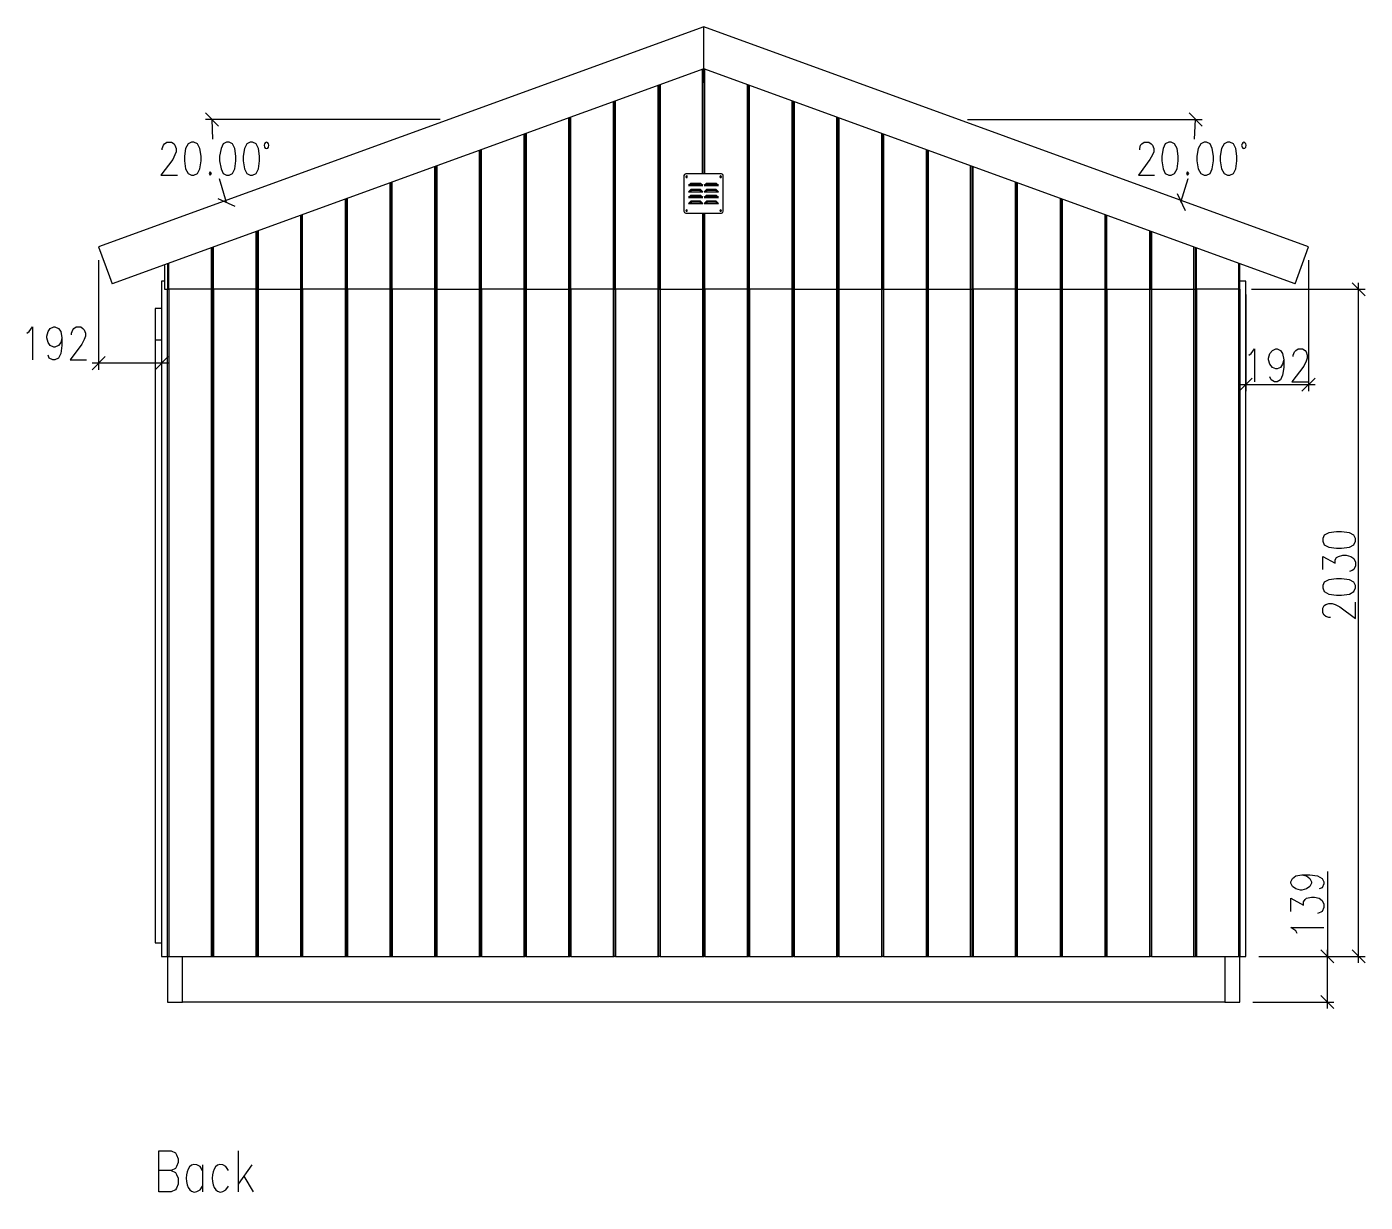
# Model space of a CAD drawing. Header units: millimetres. Extents: x -32864 to 44414, y -51818 to 3927.
# Drawn here: x -5264 to -1164, y -4311 to -711 of the extents above; entities that cross this region are included whole.
import ezdxf

# ---------------------------------------------------------------- set-up
doc = ezdxf.new("R2010")
doc.units = ezdxf.units.MM
doc.header["$MEASUREMENT"] = 0
doc.layers.get('0').update_dxf_attribs({"true_color": 0xffffff})

msp = doc.modelspace()

# ---------------------------------------------------------------- linework, layer by layer
for p, q in [((-4725.8, -4214), (-4733.3, -4202.1)), ((-4646.4, -4214), (-4653.9, -4202.1)), ((-4733.3, -4273.9), (-4725.8, -4262)), ((-4653.9, -4273.9), (-4646.4, -4262))]:
    msp.add_line(p, q)
for points in [[(-3190.4, -711.3), (-5043.9, -1385.8), (-5011, -1476.4)], [(-1378.8, -1498.9), (-1337.6, -1385.8), (-3190.4, -711.3)], [(-3190.4, -882.8), (-3190.4, -711.3), (-3190.4, -711.3)], [(-1337.6, -1385.8), (-3190.4, -711.3), (-3190.4, -711.3)], [(-1378.8, -1498.9), (-3190.4, -840.1), (-5002.8, -1498.9)], [(-3194.2, -1162), (-3194.2, -841.6), (-3194.2, -841.6)], [(-3190.4, -840.1), (-3190.4, -1162), (-3190.4, -1162)], [(-3186.7, -1162), (-3186.7, -841.6), (-3186.7, -841.6)], [(-3330.4, -891.7), (-3330.4, -3558.3), (-3330.4, -3558.3)], [(-3323.7, -888.7), (-3323.7, -3558.3), (-3327.4, -3558.3)], [(-3327.4, -889.5), (-3327.4, -1515.3), (-3323.7, -1515.3)], [(-3057.2, -888.7), (-3057.2, -3558.3), (-3057.2, -3558.3)], [(-3053.4, -889.5), (-3053.4, -1515.3), (-3049.7, -1515.3)], [(-2920.2, -1515.3), (-3049.7, -1515.3), (-3049.7, -891.7)], [(-3467.4, -941.1), (-3467.4, -3558.3), (-3467.4, -3558.3)], [(-3464.4, -939.7), (-3464.4, -1515.3), (-3460.7, -1515.3)], [(-3330.4, -1515.3), (-3460.7, -1515.3), (-3460.7, -938.9)], [(-2920.2, -938.9), (-2920.2, -3558.3), (-2920.2, -3558.3)], [(-2916.4, -939.7), (-2916.4, -1515.3), (-2913.4, -1515.3)], [(-2913.4, -941.1), (-2913.4, -3558.3), (-2913.4, -3558.3)], [(-4677.1, -1015.3), (-4716.8, -974.8), (-4716.8, -974.8)], [(-1663.3, -1015.3), (-1703.7, -974.8), (-1703.7, -974.8)], [(-3998.1, -995), (-4716.8, -995), (-4716.8, -995)], [(-4697.3, -995), (-4695.1, -1055.7), (-4695.1, -1055.7)], [(-3604.4, -991.3), (-3604.4, -3558.3), (-3604.4, -3558.3)], [(-3600.6, -989.1), (-3600.6, -1515.3), (-3597.6, -1515.3)], [(-3467.4, -1515.3), (-3597.6, -1515.3), (-3597.6, -988.3)], [(-2783.2, -988.3), (-2783.2, -3558.3), (-2783.2, -3558.3)], [(-2779.4, -989.1), (-2779.4, -1515.3), (-2776.4, -1515.3)], [(-2776.4, -991.3), (-2776.4, -3558.3), (-2776.4, -3558.3)], [(-2382.7, -995), (-1663.3, -995), (-1663.3, -995)], [(-1686.5, -1055.7), (-1683.5, -995), (-1683.5, -995)], [(-4849.3, -1088.6), (-4849.3, -1084.1), (-4845.6, -1074.4), (-4841.8, -1069.9), (-4835.1, -1064.7), (-4820.9, -1064.7), (-4812.6, -1069.9), (-4810.4, -1074.4), (-4805.9, -1084.1), (-4805.9, -1093.9), (-4810.4, -1103.6), (-4817.1, -1117.8), (-4853.1, -1165.7), (-4802.1, -1165.7)], [(-3741.4, -1040.7), (-3741.4, -3558.3), (-3741.4, -3558.3)], [(-3737.6, -1039.2), (-3737.6, -1515.3), (-3733.9, -1515.3)], [(-3733.9, -1038.5), (-3733.9, -3558.3), (-3733.9, -3558.3)], [(-2646.2, -1038.5), (-2646.2, -3558.3), (-2646.2, -3558.3)], [(-2643.2, -1039.2), (-2643.2, -1515.3), (-2639.4, -1515.3)], [(-2639.4, -1040.7), (-2639.4, -3558.3), (-2639.4, -3558.3)], [(-1854.9, -1088.6), (-1854.9, -1084.1), (-1851.9, -1074.4), (-1848.2, -1069.9), (-1840.7, -1064.7), (-1826.5, -1064.7), (-1819.7, -1069.9), (-1816, -1074.4), (-1811.5, -1084.1), (-1811.5, -1093.9), (-1816, -1103.6), (-1823.5, -1117.8), (-1858.6, -1165.7), (-1809.2, -1165.7)], [(-3878.4, -1090.9), (-3878.4, -3558.3), (-3878.4, -3558.3)], [(-3874.6, -1088.6), (-3874.6, -1515.3), (-3870.9, -1515.3)], [(-3741.4, -1515.3), (-3870.9, -1515.3), (-3870.9, -1087.9)], [(-2509.2, -1087.9), (-2509.2, -3558.3), (-2509.2, -3558.3)], [(-2506.2, -1515.3), (-2506.2, -1088.6), (-2506.2, -1515.3), (-2502.4, -1515.3)], [(-2502.4, -1090.9), (-2502.4, -3558.3), (-2502.4, -3558.3)], [(-4014.6, -1141), (-4014.6, -3558.3), (-4014.6, -3558.3)], [(-4011.6, -1138.8), (-4011.6, -1515.3), (-4007.9, -1515.3)], [(-4007.9, -1138), (-4007.9, -3558.3), (-4007.9, -3558.3)], [(-2373.7, -1138), (-2373.7, -3558.3), (-2373.7, -3558.3)], [(-2369.2, -1138.8), (-2369.2, -1515.3), (-2365.4, -1515.3)], [(-2235.9, -1515.3), (-2365.4, -1515.3), (-2365.4, -1141)], [(-4674.9, -1176.2), (-4653.2, -1248.1), (-4653.2, -1248.1)], [(-4148.6, -1188.9), (-4148.6, -1515.3), (-4144.9, -1515.3)], [(-4014.6, -1515.3), (-4144.9, -1515.3), (-4144.9, -1187.4)], [(-3251, -1167.2), (-3251, -1276.5), (-3248.8, -1280.3), (-3245.1, -1282.5), (-3135.8, -1282.5), (-3132, -1280.3), (-3130.5, -1276.5), (-3130.5, -1167.2), (-3132, -1163.5), (-3135.8, -1162)], [(-3245.1, -1162), (-3248.8, -1163.5), (-3251, -1167.2)], [(-2235.9, -1187.4), (-2235.9, -3558.3), (-2235.9, -3558.3)], [(-2232.2, -1188.9), (-2232.2, -1515.3), (-2229.9, -1515.3)], [(-1728.4, -1248.1), (-1706.7, -1176.2), (-1706.7, -1176.2)], [(-4151.6, -1190.4), (-4151.6, -3558.3), (-4151.6, -3558.3)], [(-3227.1, -1191.2), (-3230.1, -1191.2), (-3236.8, -1197.9), (-3231.6, -1197.9)], [(-3227.1, -1209.9), (-3230.1, -1209.9), (-3236.8, -1216.6), (-3231.6, -1216.6)], [(-3227.1, -1227.9), (-3230.1, -1227.9), (-3236.8, -1234.6), (-3231.6, -1234.6)], [(-3227.8, -1195.7), (-3231.6, -1197.9), (-3231.6, -1197.9)], [(-3231.6, -1197.9), (-3197.1, -1197.9), (-3197.1, -1197.9)], [(-3227.8, -1212.9), (-3231.6, -1216.6), (-3231.6, -1216.6)], [(-3231.6, -1216.6), (-3197.1, -1216.6), (-3197.1, -1216.6)], [(-3227.8, -1195.7), (-3227.1, -1193.4), (-3226.3, -1193.4), (-3224.8, -1192.7), (-3224.8, -1191.2), (-3227.1, -1191.2)], [(-3202.4, -1195.7), (-3227.8, -1195.7), (-3227.8, -1195.7)], [(-3227.8, -1212.9), (-3227.1, -1211.4), (-3226.3, -1211.4), (-3224.8, -1210.6), (-3224.8, -1209.9), (-3227.1, -1209.9)], [(-3202.4, -1212.9), (-3227.8, -1212.9), (-3227.8, -1212.9)], [(-3227.8, -1230.9), (-3227.1, -1230.1), (-3226.3, -1230.1), (-3224.8, -1228.6), (-3224.8, -1227.9), (-3227.1, -1227.9)], [(-3202.4, -1191.2), (-3227.1, -1191.2), (-3227.1, -1191.2)], [(-3202.4, -1209.9), (-3227.1, -1209.9), (-3227.1, -1209.9)], [(-3202.4, -1227.9), (-3227.1, -1227.9), (-3227.1, -1227.9)], [(-3202.4, -1195.7), (-3203.1, -1193.4), (-3203.9, -1193.4), (-3203.9, -1191.2), (-3202.4, -1191.2)], [(-3202.4, -1212.9), (-3203.1, -1211.4), (-3203.9, -1211.4), (-3203.9, -1209.9), (-3202.4, -1209.9)], [(-3202.4, -1230.9), (-3203.1, -1230.1), (-3203.9, -1230.1), (-3203.9, -1227.9), (-3202.4, -1227.9)], [(-3200.1, -1191.2), (-3202.4, -1191.2), (-3202.4, -1191.2)], [(-3200.1, -1196.4), (-3202.4, -1195.7), (-3202.4, -1195.7)], [(-3200.1, -1209.9), (-3202.4, -1209.9), (-3202.4, -1209.9)], [(-3200.1, -1214.4), (-3202.4, -1212.9), (-3202.4, -1212.9)], [(-3200.1, -1227.9), (-3202.4, -1227.9), (-3202.4, -1227.9)], [(-3197.1, -1197.9), (-3192.7, -1197.9), (-3200.1, -1191.2)], [(-3197.1, -1197.9), (-3200.1, -1196.4), (-3200.1, -1196.4)], [(-3197.1, -1216.6), (-3192.7, -1216.6), (-3200.1, -1209.9)], [(-3197.1, -1216.6), (-3200.1, -1214.4), (-3200.1, -1214.4)], [(-3197.1, -1234.6), (-3192.7, -1234.6), (-3200.1, -1227.9)], [(-3179.2, -1191.2), (-3181.4, -1191.2), (-3188.9, -1197.9), (-3183.7, -1197.9)], [(-3179.2, -1209.9), (-3181.4, -1209.9), (-3188.9, -1216.6), (-3183.7, -1216.6)], [(-3179.2, -1227.9), (-3181.4, -1227.9), (-3188.9, -1234.6), (-3183.7, -1234.6)], [(-3179.9, -1195.7), (-3183.7, -1197.9), (-3183.7, -1197.9)], [(-3183.7, -1197.9), (-3149.2, -1197.9), (-3149.2, -1197.9)], [(-3179.9, -1212.9), (-3183.7, -1216.6), (-3183.7, -1216.6)], [(-3183.7, -1216.6), (-3149.2, -1216.6), (-3149.2, -1216.6)], [(-3179.9, -1195.7), (-3178.4, -1193.4), (-3176.9, -1193.4), (-3176.9, -1191.2), (-3179.2, -1191.2)], [(-3153, -1195.7), (-3179.9, -1195.7), (-3179.9, -1195.7)], [(-3179.9, -1212.9), (-3178.4, -1211.4), (-3176.9, -1211.4), (-3176.9, -1209.9), (-3179.2, -1209.9)], [(-3153, -1212.9), (-3179.9, -1212.9), (-3179.9, -1212.9)], [(-3179.9, -1230.9), (-3178.4, -1230.1), (-3176.9, -1230.1), (-3176.9, -1227.9), (-3179.2, -1227.9)], [(-3154.5, -1191.2), (-3179.2, -1191.2), (-3179.2, -1191.2)], [(-3154.5, -1209.9), (-3179.2, -1209.9), (-3179.2, -1209.9)], [(-3154.5, -1227.9), (-3179.2, -1227.9), (-3179.2, -1227.9)], [(-3153, -1195.7), (-3155.2, -1193.4), (-3156, -1192.7), (-3156, -1191.2), (-3154.5, -1191.2)], [(-3153, -1212.9), (-3155.2, -1211.4), (-3156, -1210.6), (-3156, -1209.9), (-3154.5, -1209.9)], [(-3153, -1230.9), (-3155.2, -1230.1), (-3156, -1228.6), (-3156, -1227.9), (-3154.5, -1227.9)], [(-3152.2, -1191.2), (-3154.5, -1191.2), (-3154.5, -1191.2)], [(-3152.2, -1209.9), (-3154.5, -1209.9), (-3154.5, -1209.9)], [(-3152.2, -1227.9), (-3154.5, -1227.9), (-3154.5, -1227.9)], [(-3152.2, -1196.4), (-3153, -1195.7), (-3153, -1195.7)], [(-3152.2, -1214.4), (-3153, -1212.9), (-3153, -1212.9)], [(-3149.2, -1197.9), (-3144.7, -1197.9), (-3152.2, -1191.2)], [(-3149.2, -1197.9), (-3152.2, -1196.4), (-3152.2, -1196.4)], [(-3149.2, -1216.6), (-3144.7, -1216.6), (-3152.2, -1209.9)], [(-3149.2, -1216.6), (-3152.2, -1214.4), (-3152.2, -1214.4)], [(-3149.2, -1234.6), (-3144.7, -1234.6), (-3152.2, -1227.9)], [(-2229.9, -1190.4), (-2229.9, -3558.3), (-2229.9, -3558.3)], [(-1739.6, -1221.9), (-1715.7, -1274.3), (-1715.7, -1274.3)], [(-4678.6, -1236.8), (-4627, -1260.8), (-4627, -1260.8)], [(-4288.6, -1240.6), (-4288.6, -3558.3), (-4288.6, -3558.3)], [(-4284.9, -1238.3), (-4284.9, -1515.3), (-4281.9, -1515.3)], [(-4151.6, -1515.3), (-4281.9, -1515.3), (-4281.9, -1237.6)], [(-3227.1, -1245.8), (-3230.1, -1245.8), (-3236.8, -1252.6), (-3231.6, -1252.6)], [(-3227.8, -1230.9), (-3231.6, -1234.6), (-3231.6, -1234.6)], [(-3231.6, -1234.6), (-3197.1, -1234.6), (-3197.1, -1234.6)], [(-3227.8, -1248.8), (-3231.6, -1252.6), (-3231.6, -1252.6)], [(-3231.6, -1252.6), (-3197.1, -1252.6), (-3197.1, -1252.6)], [(-3202.4, -1230.9), (-3227.8, -1230.9), (-3227.8, -1230.9)], [(-3227.8, -1248.8), (-3227.1, -1248.1), (-3226.3, -1247.3), (-3224.8, -1247.3), (-3224.8, -1245.8), (-3227.1, -1245.8)], [(-3202.4, -1248.8), (-3227.8, -1248.8), (-3227.8, -1248.8)], [(-3202.4, -1245.8), (-3227.1, -1245.8), (-3227.1, -1245.8)], [(-3202.4, -1248.8), (-3203.1, -1248.1), (-3203.9, -1247.3), (-3203.9, -1245.8), (-3202.4, -1245.8)], [(-3200.1, -1232.4), (-3202.4, -1230.9), (-3202.4, -1230.9)], [(-3197.1, -1252.6), (-3192.7, -1252.6), (-3200.1, -1245.8), (-3202.4, -1245.8)], [(-3200.1, -1250.3), (-3202.4, -1248.8), (-3202.4, -1248.8)], [(-3197.1, -1234.6), (-3200.1, -1232.4), (-3200.1, -1232.4)], [(-3197.1, -1252.6), (-3200.1, -1250.3), (-3200.1, -1250.3)], [(-3179.2, -1245.8), (-3181.4, -1245.8), (-3188.9, -1252.6), (-3183.7, -1252.6)], [(-3179.9, -1230.9), (-3183.7, -1234.6), (-3183.7, -1234.6)], [(-3183.7, -1234.6), (-3149.2, -1234.6), (-3149.2, -1234.6)], [(-3179.9, -1248.8), (-3183.7, -1252.6), (-3183.7, -1252.6)], [(-3183.7, -1252.6), (-3149.2, -1252.6), (-3149.2, -1252.6)], [(-3153, -1230.9), (-3179.9, -1230.9), (-3179.9, -1230.9)], [(-3179.9, -1248.8), (-3178.4, -1248.1), (-3176.9, -1247.3), (-3176.9, -1245.8), (-3179.2, -1245.8)], [(-3153, -1248.8), (-3179.9, -1248.8), (-3179.9, -1248.8)], [(-3154.5, -1245.8), (-3179.2, -1245.8), (-3179.2, -1245.8)], [(-3153, -1248.8), (-3155.2, -1248.1), (-3155.2, -1247.3), (-3156, -1247.3), (-3156, -1245.8), (-3154.5, -1245.8)], [(-3152.2, -1245.8), (-3154.5, -1245.8), (-3154.5, -1245.8)], [(-3152.2, -1232.4), (-3153, -1230.9), (-3153, -1230.9)], [(-3152.2, -1250.3), (-3153, -1248.8), (-3153, -1248.8)], [(-3149.2, -1234.6), (-3152.2, -1232.4), (-3152.2, -1232.4)], [(-3149.2, -1252.6), (-3144.7, -1252.6), (-3152.2, -1245.8)], [(-3149.2, -1252.6), (-3152.2, -1250.3), (-3152.2, -1250.3)], [(-2098.9, -1237.6), (-2098.9, -3558.3), (-2098.9, -3558.3)], [(-2095.2, -1238.3), (-2095.2, -1515.3), (-2092.2, -1515.3)], [(-2092.2, -1240.6), (-2092.2, -3558.3), (-2092.2, -3558.3)], [(-4425.6, -1289.2), (-4425.6, -3558.3), (-4425.6, -3558.3)], [(-4421.9, -1288.5), (-4421.9, -1515.3), (-4418.9, -1515.3)], [(-4288.6, -1515.3), (-4418.9, -1515.3), (-4418.9, -1287)], [(-3194.2, -1282.5), (-3194.2, -3558.3), (-3194.2, -3558.3)], [(-3190.4, -1515.3), (-3190.4, -1282.5), (-3190.4, -1282.5)], [(-3057.2, -1515.3), (-3186.7, -1515.3), (-3186.7, -1282.5)], [(-1961.9, -1287), (-1961.9, -3558.3), (-1961.9, -3558.3)], [(-1959.7, -1288.5), (-1959.7, -3558.3), (-1955.2, -3558.3)], [(-1959.7, -1515.3), (-1955.2, -1515.3), (-1955.2, -1289.2)], [(-4562.6, -1339.4), (-4562.6, -3558.3), (-4562.6, -3558.3)], [(-4558.9, -1337.9), (-4558.9, -1515.3), (-4555.1, -1515.3)], [(-4555.1, -1337.2), (-4555.1, -3558.3), (-4425.6, -3558.3)], [(-1825, -1337.2), (-1825, -3558.3), (-1825, -3558.3)], [(-1822.7, -1515.3), (-1822.7, -1337.9), (-1822.7, -1515.3), (-1818.2, -1515.3)], [(-1818.2, -1339.4), (-1818.2, -3558.3), (-1818.2, -3558.3)], [(-4699.6, -1388.8), (-4699.6, -3558.3), (-4699.6, -3558.3)], [(-4695.8, -1388.1), (-4695.8, -1515.3), (-4692.1, -1515.3)], [(-4562.6, -1515.3), (-4692.1, -1515.3), (-4692.1, -1387.3)], [(-1689.5, -1387.3), (-1689.5, -3558.3), (-1689.5, -3558.3)], [(-1685, -1388.1), (-1685, -1515.3), (-1681.2, -1515.3)], [(-1552.5, -1515.3), (-1681.2, -1515.3), (-1681.2, -1388.8)], [(-5043.9, -1426.2), (-5043.9, -1761.6), (-5043.9, -1761.6)], [(-1337.6, -1426.2), (-1337.6, -1827.5), (-1337.6, -1827.5)], [(-4842.6, -1442), (-4842.6, -1515.3), (-4832.8, -1515.3)], [(-4832.8, -1437.5), (-4832.8, -1515.3), (-4829.1, -1515.3)], [(-4699.6, -1515.3), (-4829.1, -1515.3), (-4829.1, -1436.7)], [(-1552.5, -1436.7), (-1552.5, -3558.3), (-1548, -3558.3)], [(-1552.5, -1515.3), (-1548, -1515.3), (-1548, -1437.5)], [(-5011, -1476.4), (-5002.8, -1498.9), (-5002.8, -1498.9)], [(-4842.6, -1490.6), (-4851.6, -1490.6), (-4851.6, -3558.3), (-4832.8, -3558.3), (-4832.8, -1515.3)], [(-4829.1, -1515.3), (-4829.1, -3558.3), (-4699.6, -3558.3)], [(-4699.6, -1515.3), (-4695.8, -1515.3), (-4695.8, -1515.3)], [(-4695.8, -1515.3), (-4695.8, -3558.3), (-4692.1, -3558.3)], [(-4692.1, -1515.3), (-4692.1, -3558.3), (-4562.6, -3558.3)], [(-4562.6, -1515.3), (-4558.9, -1515.3), (-4558.9, -1515.3)], [(-4558.9, -1515.3), (-4558.9, -3558.3), (-4555.1, -3558.3)], [(-4555.1, -1515.3), (-4425.6, -1515.3), (-4425.6, -1515.3)], [(-4425.6, -1515.3), (-4421.9, -1515.3), (-4421.9, -1515.3)], [(-4421.9, -1515.3), (-4421.9, -3558.3), (-4418.9, -3558.3)], [(-4418.9, -1515.3), (-4418.9, -3558.3), (-4288.6, -3558.3)], [(-4288.6, -1515.3), (-4284.9, -1515.3), (-4284.9, -1515.3)], [(-4284.9, -1515.3), (-4284.9, -3558.3), (-4281.9, -3558.3)], [(-4281.9, -1515.3), (-4281.9, -3558.3), (-4151.6, -3558.3)], [(-4151.6, -1515.3), (-4148.6, -1515.3), (-4148.6, -1515.3)], [(-4148.6, -1515.3), (-4148.6, -3558.3), (-4144.9, -3558.3)], [(-4144.9, -1515.3), (-4144.9, -3558.3), (-4014.6, -3558.3)], [(-4014.6, -1515.3), (-4011.6, -1515.3), (-4011.6, -1515.3)], [(-4011.6, -1515.3), (-4011.6, -3558.3), (-4007.9, -3558.3)], [(-4007.9, -1515.3), (-3878.4, -1515.3), (-3878.4, -1515.3)], [(-3878.4, -1515.3), (-3874.6, -1515.3), (-3874.6, -1515.3)], [(-3870.9, -3558.3), (-3874.6, -3558.3), (-3874.6, -1515.3)], [(-3870.9, -1515.3), (-3870.9, -3558.3), (-3741.4, -3558.3)], [(-3741.4, -1515.3), (-3737.6, -1515.3), (-3737.6, -1515.3)], [(-3733.9, -3558.3), (-3737.6, -3558.3), (-3737.6, -1515.3)], [(-3733.9, -1515.3), (-3604.4, -1515.3), (-3604.4, -1515.3)], [(-3604.4, -1515.3), (-3600.6, -1515.3), (-3600.6, -1515.3)], [(-3597.6, -3558.3), (-3600.6, -3558.3), (-3600.6, -1515.3)], [(-3597.6, -1515.3), (-3597.6, -3558.3), (-3467.4, -3558.3)], [(-3467.4, -1515.3), (-3464.4, -1515.3), (-3464.4, -1515.3)], [(-3460.7, -3558.3), (-3464.4, -3558.3), (-3464.4, -1515.3)], [(-3460.7, -1515.3), (-3460.7, -3558.3), (-3330.4, -3558.3)], [(-3330.4, -1515.3), (-3327.4, -1515.3), (-3327.4, -1515.3)], [(-3327.4, -3558.3), (-3327.4, -1515.3), (-3327.4, -1515.3)], [(-3323.7, -1515.3), (-3194.2, -1515.3), (-3194.2, -1515.3)], [(-3194.2, -1515.3), (-3190.4, -1515.3), (-3190.4, -1515.3)], [(-3190.4, -1515.3), (-3186.7, -1515.3), (-3186.7, -1515.3)], [(-3186.7, -3558.3), (-3190.4, -3558.3), (-3190.4, -1515.3)], [(-3186.7, -1515.3), (-3186.7, -3558.3), (-3057.2, -3558.3)], [(-3057.2, -1515.3), (-3053.4, -1515.3), (-3053.4, -1515.3)], [(-3049.7, -3558.3), (-3053.4, -3558.3), (-3053.4, -1515.3)], [(-3049.7, -1515.3), (-3049.7, -3558.3), (-2920.2, -3558.3)], [(-2920.2, -1515.3), (-2916.4, -1515.3), (-2916.4, -1515.3)], [(-2913.4, -3558.3), (-2916.4, -3558.3), (-2916.4, -1515.3)], [(-2913.4, -1515.3), (-2783.2, -1515.3), (-2783.2, -1515.3)], [(-2783.2, -1515.3), (-2779.4, -1515.3), (-2779.4, -1515.3)], [(-2776.4, -3558.3), (-2779.4, -3558.3), (-2779.4, -1515.3)], [(-2776.4, -1515.3), (-2646.2, -1515.3), (-2646.2, -1515.3)], [(-2646.2, -1515.3), (-2643.2, -1515.3), (-2643.2, -1515.3)], [(-2639.4, -3558.3), (-2643.2, -3558.3), (-2643.2, -1515.3)], [(-2639.4, -1515.3), (-2509.2, -1515.3), (-2509.2, -1515.3)], [(-2509.2, -1515.3), (-2506.2, -1515.3), (-2506.2, -1515.3)], [(-2506.2, -1515.3), (-2506.2, -3558.3), (-2502.4, -3558.3)], [(-2502.4, -1515.3), (-2373.7, -1515.3), (-2373.7, -1515.3)], [(-2373.7, -1515.3), (-2369.2, -1515.3), (-2369.2, -1515.3)], [(-2369.2, -1515.3), (-2369.2, -3558.3), (-2365.4, -3558.3)], [(-2365.4, -1515.3), (-2365.4, -3558.3), (-2235.9, -3558.3)], [(-2235.9, -1515.3), (-2232.2, -1515.3), (-2232.2, -1515.3)], [(-2229.9, -3558.3), (-2232.2, -3558.3), (-2232.2, -1515.3)], [(-2229.9, -1515.3), (-2098.9, -1515.3), (-2098.9, -1515.3)], [(-2098.9, -1515.3), (-2095.2, -1515.3), (-2095.2, -1515.3)], [(-2095.2, -1515.3), (-2095.2, -3558.3), (-2092.2, -3558.3)], [(-2092.2, -1515.3), (-1961.9, -1515.3), (-1961.9, -1515.3)], [(-1961.9, -1515.3), (-1959.7, -1515.3), (-1959.7, -1515.3)], [(-1955.2, -1515.3), (-1955.2, -3558.3), (-1825, -3558.3)], [(-1955.2, -1515.3), (-1825, -1515.3), (-1825, -1515.3)], [(-1825, -1515.3), (-1822.7, -1515.3), (-1822.7, -1515.3)], [(-1818.2, -3558.3), (-1822.7, -3558.3), (-1822.7, -1515.3)], [(-1818.2, -1515.3), (-1689.5, -1515.3), (-1689.5, -1515.3)], [(-1689.5, -1515.3), (-1685, -1515.3), (-1685, -1515.3)], [(-1685, -1515.3), (-1685, -3558.3), (-1681.2, -3558.3)], [(-1681.2, -1515.3), (-1681.2, -3558.3), (-1552.5, -3558.3)], [(-1548, -1515.3), (-1548, -3558.3), (-1530, -3558.3), (-1530, -1490.6), (-1548, -1490.6)], [(-1512, -1515.3), (-1163.9, -1515.3), (-1163.9, -1515.3)], [(-1163.9, -1535.5), (-1204.4, -1495.1), (-1204.4, -1495.1)], [(-1184.2, -3578.5), (-1184.2, -1495.1), (-1184.2, -1495.1)], [(-4851.6, -1531), (-4851.6, -1761.6), (-4851.6, -1761.6)], [(-1530, -1531), (-1530, -1827.5), (-1530, -1827.5)], [(-4851.6, -1574.5), (-4871, -1574.5), (-4871, -3517.1), (-4851.6, -3517.1)], [(-5264, -1649.3), (-5256.6, -1644.8), (-5246.1, -1630.6), (-5246.1, -1730.9)], [(-5156.2, -1663.5), (-5160, -1678.5), (-5166.7, -1687.5), (-5177.9, -1692.7), (-5180.9, -1692.7), (-5192.2, -1687.5), (-5198.9, -1678.5), (-5202.7, -1663.5), (-5202.7, -1659.1), (-5198.9, -1644.8), (-5192.2, -1635.1), (-5180.9, -1630.6), (-5177.9, -1630.6), (-5166.7, -1635.1), (-5160, -1644.8), (-5156.2, -1663.5), (-5156.2, -1687.5), (-5160, -1711.5), (-5166.7, -1726.4), (-5177.9, -1730.9), (-5184.7, -1730.9), (-5195.2, -1726.4), (-5198.9, -1716.7)], [(-5127, -1654.6), (-5127, -1649.3), (-5123.3, -1639.6), (-5120.3, -1635.1), (-5112.8, -1630.6), (-5098.6, -1630.6), (-5091.9, -1635.1), (-5088.1, -1639.6), (-5084.4, -1649.3), (-5084.4, -1659.1), (-5088.1, -1668.8), (-5094.9, -1683), (-5130.8, -1730.9), (-5080.6, -1730.9)], [(-4871, -1670.3), (-4851.6, -1670.3), (-4851.6, -1670.3)], [(-5023.7, -1721.2), (-5064.2, -1761.6), (-5064.2, -1761.6)], [(-4871, -1761.6), (-4831.3, -1721.2), (-4831.3, -1721.2)], [(-1520.3, -1716.7), (-1513.5, -1711.5), (-1503.1, -1697.2), (-1503.1, -1798.3)], [(-1413.2, -1730.9), (-1417, -1745.1), (-1423.7, -1754.9), (-1434.2, -1759.4), (-1437.9, -1759.4), (-1448.4, -1754.9), (-1456.6, -1745.1), (-1460.4, -1730.9), (-1460.4, -1726.4), (-1456.6, -1711.5), (-1448.4, -1702.5), (-1437.9, -1697.2), (-1434.2, -1697.2), (-1423.7, -1702.5), (-1417, -1711.5), (-1413.2, -1730.9), (-1413.2, -1754.9), (-1417, -1778.8), (-1423.7, -1793.1), (-1434.2, -1798.3), (-1441.7, -1798.3), (-1452.2, -1793.1), (-1456.6, -1783.3)], [(-1384.8, -1721.2), (-1384.8, -1716.7), (-1380.3, -1707), (-1376.5, -1702.5), (-1369.8, -1697.2), (-1355.6, -1697.2), (-1348.1, -1702.5), (-1345.1, -1707), (-1341.4, -1716.7), (-1341.4, -1726.4), (-1345.1, -1735.4), (-1351.8, -1750.4), (-1388.5, -1798.3), (-1337.6, -1798.3)], [(-4831.3, -1741.4), (-5064.2, -1741.4), (-5064.2, -1741.4)], [(-1509.8, -1787.8), (-1550.2, -1827.5), (-1550.2, -1827.5)], [(-1357.8, -1827.5), (-1317.4, -1787.8), (-1317.4, -1787.8)], [(-1550.2, -1807.3), (-1317.4, -1807.3), (-1317.4, -1807.3)], [(-1294.2, -2373.2), (-1294.2, -2333.5), (-1256, -2354.5), (-1256, -2344), (-1251.5, -2336.5), (-1246.3, -2333.5), (-1232.1, -2329.8), (-1222.3, -2329.8), (-1208.1, -2333.5), (-1198.4, -2340.3), (-1193.9, -2350.8), (-1193.9, -2362.7), (-1198.4, -2373.2), (-1203.6, -2377), (-1212.6, -2380)], [(-1270.2, -2520.7), (-1275.5, -2520.7), (-1284.5, -2517), (-1289.7, -2513.2), (-1294.2, -2506.5), (-1294.2, -2491.5), (-1289.7, -2484), (-1284.5, -2480.3), (-1275.5, -2477.3), (-1265.7, -2477.3), (-1256, -2480.3), (-1241.8, -2487.8), (-1193.9, -2523.7), (-1193.9, -2473.5)], [(-1357.8, -3308.2), (-1343.6, -3312), (-1333.9, -3319.5), (-1328.6, -3329.9), (-1328.6, -3334.4), (-1333.9, -3344.9), (-1343.6, -3351.6), (-1357.8, -3355.4), (-1362.3, -3355.4), (-1376.5, -3351.6), (-1386.3, -3344.9), (-1391.5, -3334.4), (-1391.5, -3329.9), (-1386.3, -3319.5), (-1376.5, -3312), (-1357.8, -3308.2), (-1333.9, -3308.2), (-1309.9, -3312), (-1295.7, -3319.5), (-1290.5, -3329.9), (-1290.5, -3336.7), (-1295.7, -3348.7), (-1304.7, -3351.6)], [(-1280, -3298.5), (-1280, -3558.3), (-1280, -3558.3)], [(-1391.5, -3420.5), (-1391.5, -3380.1), (-1352.6, -3401.8), (-1352.6, -3391.3), (-1348.1, -3383.8), (-1343.6, -3380.1), (-1328.6, -3377.1), (-1319.6, -3377.1), (-1304.7, -3380.1), (-1295.7, -3387.6), (-1290.5, -3398.1), (-1290.5, -3408.5), (-1295.7, -3420.5), (-1300.2, -3423.5), (-1309.9, -3427.3)], [(-1372.1, -3488.6), (-1376.5, -3480.4), (-1391.5, -3469.9), (-1290.5, -3469.9)], [(-4832.8, -3558.3), (-4832.8, -3698.3), (-4787.2, -3698.3)], [(-4832.8, -3558.3), (-4829.1, -3558.3), (-4829.1, -3558.3)], [(-1593.6, -3698.3), (-4787.2, -3698.3), (-4787.2, -3558.3)], [(-4699.6, -3558.3), (-4695.8, -3558.3), (-4695.8, -3558.3)], [(-4562.6, -3558.3), (-4558.9, -3558.3), (-4558.9, -3558.3)], [(-4425.6, -3558.3), (-4421.9, -3558.3), (-4421.9, -3558.3)], [(-4288.6, -3558.3), (-4284.9, -3558.3), (-4284.9, -3558.3)], [(-4151.6, -3558.3), (-4148.6, -3558.3), (-4148.6, -3558.3)], [(-4014.6, -3558.3), (-4011.6, -3558.3), (-4011.6, -3558.3)], [(-4007.9, -3558.3), (-3878.4, -3558.3), (-3878.4, -3558.3)], [(-3878.4, -3558.3), (-3874.6, -3558.3), (-3874.6, -3558.3)], [(-3741.4, -3558.3), (-3737.6, -3558.3), (-3737.6, -3558.3)], [(-3733.9, -3558.3), (-3604.4, -3558.3), (-3604.4, -3558.3)], [(-3604.4, -3558.3), (-3600.6, -3558.3), (-3600.6, -3558.3)], [(-3467.4, -3558.3), (-3464.4, -3558.3), (-3464.4, -3558.3)], [(-3330.4, -3558.3), (-3327.4, -3558.3), (-3327.4, -3558.3)], [(-3323.7, -3558.3), (-3194.2, -3558.3), (-3194.2, -3558.3)], [(-3194.2, -3558.3), (-3190.4, -3558.3), (-3190.4, -3558.3)], [(-3057.2, -3558.3), (-3053.4, -3558.3), (-3053.4, -3558.3)], [(-2920.2, -3558.3), (-2916.4, -3558.3), (-2916.4, -3558.3)], [(-2913.4, -3558.3), (-2783.2, -3558.3), (-2783.2, -3558.3)], [(-2783.2, -3558.3), (-2779.4, -3558.3), (-2779.4, -3558.3)], [(-2776.4, -3558.3), (-2646.2, -3558.3), (-2646.2, -3558.3)], [(-2646.2, -3558.3), (-2643.2, -3558.3), (-2643.2, -3558.3)], [(-2639.4, -3558.3), (-2509.2, -3558.3), (-2509.2, -3558.3)], [(-2509.2, -3558.3), (-2506.2, -3558.3), (-2506.2, -3558.3)], [(-2502.4, -3558.3), (-2373.7, -3558.3), (-2373.7, -3558.3)], [(-2373.7, -3558.3), (-2369.2, -3558.3), (-2369.2, -3558.3)], [(-2235.9, -3558.3), (-2232.2, -3558.3), (-2232.2, -3558.3)], [(-2229.9, -3558.3), (-2098.9, -3558.3), (-2098.9, -3558.3)], [(-2098.9, -3558.3), (-2095.2, -3558.3), (-2095.2, -3558.3)], [(-2092.2, -3558.3), (-1961.9, -3558.3), (-1961.9, -3558.3)], [(-1961.9, -3558.3), (-1959.7, -3558.3), (-1959.7, -3558.3)], [(-1825, -3558.3), (-1822.7, -3558.3), (-1822.7, -3558.3)], [(-1818.2, -3558.3), (-1689.5, -3558.3), (-1689.5, -3558.3)], [(-1689.5, -3558.3), (-1685, -3558.3), (-1685, -3558.3)], [(-1593.6, -3698.3), (-1548, -3698.3), (-1548, -3558.3)], [(-1593.6, -3558.3), (-1593.6, -3698.3), (-1593.6, -3698.3)], [(-1489.6, -3558.3), (-1259.8, -3558.3), (-1259.8, -3558.3)], [(-1489.6, -3558.3), (-1163.9, -3558.3), (-1163.9, -3558.3)], [(-1259.8, -3578.5), (-1300.2, -3538.1), (-1300.2, -3538.1)], [(-1280, -3718.5), (-1280, -3538.1), (-1280, -3538.1)], [(-1204.4, -3538.1), (-1163.9, -3578.5), (-1163.9, -3578.5)], [(-1300.2, -3678), (-1259.8, -3718.5), (-1259.8, -3718.5)], [(-1508.3, -3698.3), (-1259.8, -3698.3), (-1259.8, -3698.3)], [(-4859.8, -4279.9), (-4859.8, -4154.2), (-4821.6, -4154.2), (-4808.9, -4160.1), (-4805.1, -4166.1), (-4800.7, -4178.1), (-4800.7, -4190.1), (-4805.1, -4202.1), (-4808.9, -4208.1), (-4821.6, -4214), (-4859.8, -4214)], [(-4616.5, -4154.2), (-4616.5, -4279.9), (-4616.5, -4279.9)], [(-4821.6, -4214), (-4808.9, -4220.8), (-4805.1, -4226), (-4800.7, -4238), (-4800.7, -4256), (-4805.1, -4268.7), (-4808.9, -4273.9), (-4821.6, -4279.9), (-4859.8, -4279.9)], [(-4725.8, -4196.8), (-4725.8, -4279.9), (-4725.8, -4279.9)], [(-4574.6, -4196.8), (-4616.5, -4256), (-4616.5, -4256)], [(-4599.3, -4232), (-4570.8, -4279.9), (-4570.8, -4279.9)]]:
    msp.add_lwpolyline(points)
for points in [[(-4759.5, -1064.7), (-4770, -1069.9), (-4777.4, -1084.1), (-4781.2, -1108.1), (-4781.2, -1122.3), (-4777.4, -1146.3), (-4770, -1160.5), (-4759.5, -1165.7), (-4752.7, -1165.7), (-4740.8, -1160.5), (-4734, -1146.3), (-4730.3, -1122.3), (-4730.3, -1108.1), (-4734, -1084.1), (-4740.8, -1069.9), (-4752.7, -1064.7)], [(-4651.7, -1064.7), (-4662.2, -1069.9), (-4668.9, -1084.1), (-4673.4, -1108.1), (-4673.4, -1122.3), (-4668.9, -1146.3), (-4662.2, -1160.5), (-4651.7, -1165.7), (-4644.2, -1165.7), (-4633.7, -1160.5), (-4626.2, -1146.3), (-4623.2, -1122.3), (-4623.2, -1108.1), (-4626.2, -1084.1), (-4633.7, -1069.9), (-4644.2, -1064.7)], [(-4579.8, -1064.7), (-4590.3, -1069.9), (-4597, -1084.1), (-4601.5, -1108.1), (-4601.5, -1122.3), (-4597, -1146.3), (-4590.3, -1160.5), (-4579.8, -1165.7), (-4572.3, -1165.7), (-4561.8, -1160.5), (-4554.4, -1146.3), (-4551.4, -1122.3), (-4551.4, -1108.1), (-4554.4, -1084.1), (-4561.8, -1069.9), (-4572.3, -1064.7)], [(-4522.9, -1074.4), (-4523.7, -1069.9), (-4525.2, -1066.9), (-4529.7, -1064.7), (-4533.4, -1066.9), (-4535.6, -1069.9), (-4537.1, -1074.4), (-4535.6, -1079.6), (-4533.4, -1083.4), (-4529.7, -1084.1), (-4525.2, -1083.4), (-4523.7, -1079.6)], [(-1765.8, -1064.7), (-1776.3, -1069.9), (-1783, -1084.1), (-1786.8, -1108.1), (-1786.8, -1122.3), (-1783, -1146.3), (-1776.3, -1160.5), (-1765.8, -1165.7), (-1758.3, -1165.7), (-1747.8, -1160.5), (-1739.6, -1146.3), (-1737.4, -1122.3), (-1737.4, -1108.1), (-1739.6, -1084.1), (-1747.8, -1069.9), (-1758.3, -1064.7)], [(-1657.3, -1064.7), (-1667.7, -1069.9), (-1676, -1084.1), (-1679.7, -1108.1), (-1679.7, -1122.3), (-1676, -1146.3), (-1667.7, -1160.5), (-1657.3, -1165.7), (-1650.5, -1165.7), (-1639.3, -1160.5), (-1632.6, -1146.3), (-1628.8, -1122.3), (-1628.8, -1108.1), (-1632.6, -1084.1), (-1639.3, -1069.9), (-1650.5, -1064.7)], [(-1585.4, -1064.7), (-1595.9, -1069.9), (-1604.1, -1084.1), (-1607.9, -1108.1), (-1607.9, -1122.3), (-1604.1, -1146.3), (-1595.9, -1160.5), (-1585.4, -1165.7), (-1578.7, -1165.7), (-1567.4, -1160.5), (-1560.7, -1146.3), (-1557, -1122.3), (-1557, -1108.1), (-1560.7, -1084.1), (-1567.4, -1069.9), (-1578.7, -1064.7)], [(-1528.5, -1074.4), (-1529.3, -1069.9), (-1532.3, -1066.9), (-1536, -1064.7), (-1539, -1066.9), (-1541.2, -1069.9), (-1542.7, -1074.4), (-1541.2, -1079.6), (-1539, -1083.4), (-1536, -1084.1), (-1532.3, -1083.4), (-1529.3, -1079.6)], [(-4701.8, -1156), (-4705.6, -1160.5), (-4701.8, -1165.7), (-4698.1, -1160.5)], [(-3240.6, -1170.2), (-3240.6, -1168.7), (-3242.1, -1167.2), (-3244.3, -1168.7), (-3245.1, -1170.2), (-3244.3, -1172.5), (-3240.6, -1172.5)], [(-3135.8, -1170.2), (-3137.3, -1168.7), (-3138.8, -1167.2), (-3140.3, -1168.7), (-3141, -1170.2), (-3140.3, -1172.5), (-3137.3, -1172.5)], [(-1708.2, -1156), (-1711.2, -1160.5), (-1708.2, -1165.7), (-1704.4, -1160.5)], [(-3240.6, -1274.3), (-3240.6, -1272.8), (-3242.1, -1272), (-3244.3, -1272.8), (-3245.1, -1274.3), (-3244.3, -1275.8), (-3242.1, -1276.5), (-3240.6, -1275.8)], [(-3135.8, -1274.3), (-3137.3, -1272.8), (-3138.8, -1272), (-3141, -1274.3), (-3140.3, -1275.8), (-3138.8, -1276.5), (-3137.3, -1275.8)], [(-1294.2, -2286.4), (-1289.7, -2297.6), (-1275.5, -2305.1), (-1251.5, -2308.1), (-1236.6, -2308.1), (-1212.6, -2305.1), (-1198.4, -2297.6), (-1193.9, -2286.4), (-1193.9, -2278.9), (-1198.4, -2268.4), (-1212.6, -2261.7), (-1236.6, -2257.9), (-1251.5, -2257.9), (-1275.5, -2261.7), (-1289.7, -2268.4), (-1294.2, -2278.9)], [(-1294.2, -2430.1), (-1289.7, -2441.3), (-1275.5, -2448.8), (-1251.5, -2451.8), (-1236.6, -2451.8), (-1212.6, -2448.8), (-1198.4, -2441.3), (-1193.9, -2430.1), (-1193.9, -2422.6), (-1198.4, -2412.2), (-1212.6, -2405.4), (-1236.6, -2401.7), (-1251.5, -2401.7), (-1275.5, -2405.4), (-1289.7, -2412.2), (-1294.2, -2422.6)]]:
    msp.add_lwpolyline(points, close=True)
for points in [[(-3135.8, -1162), (-3172.4, -1162), (-3209.1, -1162), (-3245.1, -1162)], [(-4733.3, -4202.1), (-4790.2, -4164.6), (-4789.4, -4311.4), (-4733.3, -4273.9)], [(-4653.9, -4202.1), (-4710.1, -4164.6), (-4709.3, -4311.4), (-4653.9, -4273.9)]]:
    msp.add_open_spline(points, degree=3)

doc.saveas('drawing.dxf')
